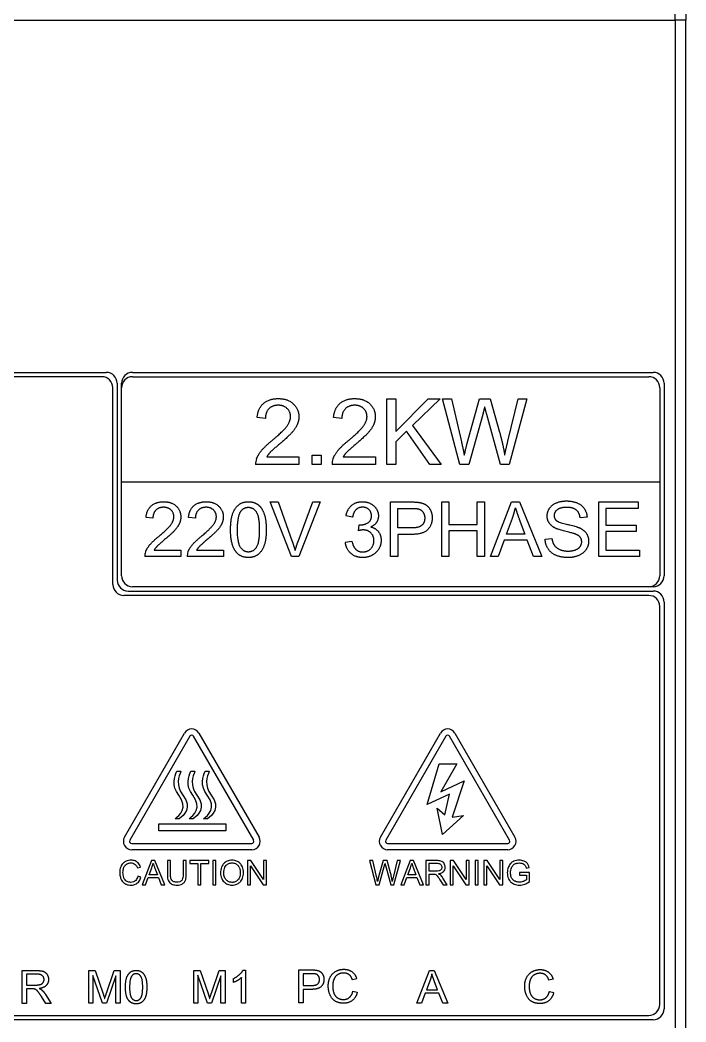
# Model space of a CAD drawing. Header units: millimetres. Extents: x -1721 to 4288, y -273 to 2028.
# Drawn here: x 144.04 to 168.39, y 1260.62 to 1297.26 of the extents above; entities that cross this region are included whole.
import ezdxf

# ---------------------------------------------------------------- set-up
doc = ezdxf.new("R2010")
doc.units = ezdxf.units.MM
doc.header["$LTSCALE"] = 5
doc.header["$MEASUREMENT"] = 0
doc.layers.add('圖框', color=7, linetype='CONTINUOUS')

msp = doc.modelspace()

# ---------------------------------------------------------------- linework, layer by layer
at = {"layer": '圖框'}
for p, q in [((167.993, 1297.263), (167.993, 1298.96)), ((168.393, 1298.678), (168.393, 1297.263)), ((114.393, 1297.263), (167.993, 1297.263)), ((167.993, 1297.263), (167.993, 1256.937)), ((168.393, 1297.263), (167.993, 1297.263)), ((168.393, 1256.937), (168.393, 1297.263)), ((115.193, 1284.377), (147.193, 1284.377)), ((147.033, 1284.217), (143.753, 1284.217)), ((148.153, 1284.377), (167.193, 1284.377)), ((148.153, 1284.217), (167.033, 1284.217)), ((147.433, 1276.617), (147.433, 1283.817)), ((147.593, 1283.977), (147.593, 1276.777)), ((147.753, 1276.937), (147.753, 1283.977)), ((167.433, 1283.817), (167.433, 1280.377)), ((167.593, 1283.977), (167.593, 1276.937)), ((157.458, 1283.408), (157.777, 1283.408)), ((157.458, 1281.008), (157.458, 1283.408)), ((157.777, 1283.408), (157.777, 1282.219)), ((157.777, 1282.219), (158.969, 1283.408)), ((159.399, 1283.408), (158.393, 1282.435)), ((158.969, 1283.408), (159.399, 1283.408)), ((159.491, 1283.408), (159.816, 1283.408)), ((160.127, 1281.008), (159.491, 1283.408)), ((159.816, 1283.408), (160.182, 1281.835)), ((160.393, 1281.788), (160.848, 1283.408)), ((160.848, 1283.408), (161.232, 1283.408)), ((161.232, 1283.408), (161.576, 1282.194)), ((161.882, 1281.866), (162.257, 1283.408)), ((162.577, 1283.408), (161.922, 1281.008)), ((162.257, 1283.408), (162.577, 1283.408)), ((153.013, 1282.693), (152.71, 1282.724)), ((155.808, 1282.693), (155.505, 1282.724)), ((160.961, 1282.838), (160.455, 1281.008)), ((161.611, 1281.008), (161.11, 1282.838)), ((158.393, 1282.435), (159.443, 1281.008)), ((158.17, 1282.221), (157.777, 1281.841)), ((159.024, 1281.008), (158.17, 1282.221)), ((157.777, 1281.841), (157.777, 1281.008)), ((153.065, 1281.292), (154.241, 1281.292)), ((154.241, 1281.292), (154.241, 1281.008)), ((154.722, 1281.343), (155.057, 1281.343)), ((154.722, 1281.008), (154.722, 1281.343)), ((155.057, 1281.343), (155.057, 1281.008)), ((155.86, 1281.292), (157.036, 1281.292)), ((157.036, 1281.292), (157.036, 1281.008)), ((154.241, 1281.008), (152.655, 1281.008)), ((155.057, 1281.008), (154.722, 1281.008)), ((157.036, 1281.008), (155.45, 1281.008)), ((157.777, 1281.008), (157.458, 1281.008)), ((159.443, 1281.008), (159.024, 1281.008)), ((160.455, 1281.008), (160.127, 1281.008)), ((161.922, 1281.008), (161.611, 1281.008)), ((147.753, 1280.377), (167.433, 1280.377)), ((167.433, 1280.377), (167.433, 1276.937)), ((153.189, 1279.637), (153.476, 1279.637)), ((153.962, 1277.637), (153.189, 1279.637)), ((153.476, 1279.637), (153.996, 1278.185)), ((154.207, 1278.185), (154.749, 1279.637)), ((155.018, 1279.637), (154.235, 1277.637)), ((154.749, 1279.637), (155.018, 1279.637)), ((157.585, 1279.637), (158.34, 1279.637)), ((157.585, 1277.637), (157.585, 1279.637)), ((157.851, 1278.686), (157.851, 1279.401)), ((157.851, 1279.401), (158.363, 1279.401)), ((159.46, 1279.637), (159.726, 1279.637)), ((159.46, 1277.637), (159.46, 1279.637)), ((159.726, 1279.637), (159.726, 1278.816)), ((160.762, 1279.637), (161.028, 1279.637)), ((160.762, 1278.816), (160.762, 1279.637)), ((161.028, 1279.637), (161.028, 1277.637)), ((161.25, 1277.637), (162.018, 1279.637)), ((162.018, 1279.637), (162.305, 1279.637)), ((162.305, 1279.637), (163.122, 1277.637)), ((165.203, 1279.637), (166.651, 1279.637)), ((165.203, 1277.637), (165.203, 1279.637)), ((165.468, 1279.401), (165.468, 1278.79)), ((166.651, 1279.401), (165.468, 1279.401)), ((166.651, 1279.637), (166.651, 1279.401)), ((148.899, 1279.041), (148.646, 1279.067)), ((150.453, 1279.041), (150.2, 1279.067)), ((156.204, 1279.083), (155.959, 1279.127)), ((161.826, 1278.458), (162.047, 1279.044)), ((162.296, 1279.012), (162.506, 1278.458)), ((164.776, 1279.075), (164.523, 1279.055)), ((156.419, 1278.586), (156.445, 1278.801)), ((158.367, 1278.686), (157.851, 1278.686)), ((159.726, 1278.816), (160.762, 1278.816)), ((160.762, 1278.58), (159.726, 1278.58)), ((159.726, 1278.58), (159.726, 1277.637)), ((160.762, 1277.637), (160.762, 1278.58)), ((165.468, 1278.79), (166.576, 1278.79)), ((166.576, 1278.79), (166.576, 1278.554)), ((158.364, 1278.45), (157.851, 1278.45)), ((157.851, 1278.45), (157.851, 1277.637)), ((161.75, 1278.243), (161.531, 1277.637)), ((162.589, 1278.243), (161.75, 1278.243)), ((162.506, 1278.458), (161.826, 1278.458)), ((162.82, 1277.637), (162.589, 1278.243)), ((163.242, 1278.281), (163.492, 1278.302)), ((166.576, 1278.554), (165.468, 1278.554)), ((165.468, 1278.554), (165.468, 1277.874)), ((148.942, 1277.874), (149.922, 1277.874)), ((149.922, 1277.874), (149.922, 1277.637)), ((150.496, 1277.874), (151.476, 1277.874)), ((151.476, 1277.874), (151.476, 1277.637)), ((155.935, 1278.168), (156.18, 1278.2)), ((165.468, 1277.874), (166.697, 1277.874)), ((166.697, 1277.874), (166.697, 1277.637)), ((149.922, 1277.637), (148.601, 1277.637)), ((151.476, 1277.637), (150.154, 1277.637)), ((154.235, 1277.637), (153.962, 1277.637)), ((157.851, 1277.637), (157.585, 1277.637)), ((159.726, 1277.637), (159.46, 1277.637)), ((161.028, 1277.637), (160.762, 1277.637)), ((161.531, 1277.637), (161.25, 1277.637)), ((163.122, 1277.637), (162.82, 1277.637)), ((166.697, 1277.637), (165.203, 1277.637)), ((147.993, 1276.377), (167.193, 1276.377)), ((167.193, 1276.537), (148.153, 1276.537)), ((167.033, 1276.217), (147.833, 1276.217)), ((167.433, 1261.257), (167.433, 1275.817)), ((167.593, 1275.977), (167.593, 1261.097)), ((147.86, 1267.375), (150.057, 1271.181)), ((150.255, 1271.067), (148.057, 1267.261)), ((152.584, 1267.261), (150.386, 1271.067)), ((150.584, 1271.181), (152.781, 1267.375)), ((157.219, 1267.375), (159.416, 1271.181)), ((159.614, 1271.067), (157.417, 1267.261)), ((161.943, 1267.261), (159.746, 1271.067)), ((159.943, 1271.181), (162.141, 1267.375)), ((149.769, 1269.787), (149.918, 1269.787)), ((150.281, 1269.787), (150.43, 1269.787)), ((150.807, 1269.787), (150.956, 1269.787)), ((158.925, 1268.571), (159.369, 1270.061)), ((159.369, 1270.061), (160.017, 1270.061)), ((160.017, 1270.061), (159.428, 1269.034)), ((159.428, 1269.034), (160.288, 1269.442)), ((160.288, 1269.442), (159.844, 1268.102)), ((159.75, 1268.948), (158.925, 1268.571)), ((159.569, 1268.193), (159.75, 1268.948)), ((159.291, 1268.434), (159.569, 1268.193)), ((159.495, 1267.475), (159.291, 1268.434)), ((149.862, 1268.047), (149.713, 1268.047)), ((150.374, 1268.047), (150.225, 1268.047)), ((150.9, 1268.047), (150.751, 1268.047)), ((160.255, 1268.171), (159.495, 1267.475)), ((159.844, 1268.102), (160.255, 1268.171)), ((149.116, 1267.606), (149.116, 1267.863)), ((149.116, 1267.863), (151.57, 1267.863)), ((151.57, 1267.606), (149.116, 1267.606)), ((151.57, 1267.863), (151.57, 1267.606)), ((148.123, 1267.147), (152.518, 1267.147)), ((152.518, 1266.919), (148.123, 1266.919)), ((157.482, 1267.147), (161.877, 1267.147)), ((161.877, 1266.919), (157.482, 1266.919)), ((148.848, 1266.518), (148.51, 1265.638)), ((148.974, 1266.518), (148.848, 1266.518)), ((149.334, 1265.638), (148.974, 1266.518)), ((149.545, 1266.518), (149.428, 1266.518)), ((149.428, 1266.518), (149.428, 1266.01)), ((149.545, 1266.01), (149.545, 1266.518)), ((150.12, 1266.518), (150.004, 1266.518)), ((150.004, 1266.518), (150.004, 1266.01)), ((150.12, 1266.01), (150.12, 1266.518)), ((150.946, 1266.518), (150.249, 1266.518)), ((150.249, 1266.518), (150.249, 1266.414)), ((150.946, 1266.414), (150.946, 1266.518)), ((151.202, 1266.518), (151.086, 1266.518)), ((151.086, 1266.518), (151.086, 1265.638)), ((151.202, 1265.638), (151.202, 1266.518)), ((152.482, 1266.518), (152.363, 1266.518)), ((152.363, 1266.518), (152.363, 1265.638)), ((152.945, 1265.827), (152.482, 1266.518)), ((153.056, 1266.518), (152.945, 1266.518)), ((152.945, 1266.518), (152.945, 1265.827)), ((153.056, 1265.638), (153.056, 1266.518)), ((156.942, 1266.518), (156.822, 1266.518)), ((156.822, 1266.518), (157.056, 1265.638)), ((157.076, 1265.941), (156.942, 1266.518)), ((157.32, 1266.518), (157.153, 1265.924)), ((157.461, 1266.518), (157.32, 1266.518)), ((157.587, 1266.073), (157.461, 1266.518)), ((157.837, 1266.518), (157.699, 1265.953)), ((157.714, 1265.638), (157.954, 1266.518)), ((157.954, 1266.518), (157.837, 1266.518)), ((158.305, 1266.518), (157.967, 1265.638)), ((158.431, 1266.518), (158.305, 1266.518)), ((158.79, 1265.638), (158.431, 1266.518)), ((159.275, 1266.518), (158.885, 1266.518)), ((158.885, 1266.518), (158.885, 1265.638)), ((159.89, 1266.518), (159.77, 1266.518)), ((159.77, 1266.518), (159.77, 1265.638)), ((160.352, 1265.827), (159.89, 1266.518)), ((160.464, 1266.518), (160.352, 1266.518)), ((160.352, 1266.518), (160.352, 1265.827)), ((160.464, 1265.638), (160.464, 1266.518)), ((160.796, 1266.518), (160.679, 1266.518)), ((160.679, 1266.518), (160.679, 1265.638)), ((160.796, 1265.638), (160.796, 1266.518)), ((161.119, 1266.518), (161, 1266.518)), ((161, 1266.518), (161, 1265.638)), ((161.582, 1265.827), (161.119, 1266.518)), ((161.693, 1266.518), (161.582, 1266.518)), ((161.582, 1266.518), (161.582, 1265.827)), ((161.693, 1265.638), (161.693, 1266.518)), ((148.333, 1266.25), (148.448, 1266.277)), ((148.764, 1265.999), (148.861, 1266.257)), ((148.97, 1266.243), (149.063, 1265.999)), ((150.249, 1266.414), (150.538, 1266.414)), ((150.538, 1266.414), (150.538, 1265.638)), ((150.655, 1266.414), (150.946, 1266.414)), ((150.655, 1265.638), (150.655, 1266.414)), ((152.474, 1265.638), (152.474, 1266.329)), ((152.474, 1266.329), (152.937, 1265.638)), ((157.176, 1265.638), (157.362, 1266.309)), ((157.416, 1266.309), (157.6, 1265.638)), ((158.22, 1265.999), (158.317, 1266.257)), ((158.427, 1266.243), (158.519, 1265.999)), ((159.002, 1266.13), (159.002, 1266.421)), ((159.002, 1266.421), (159.28, 1266.421)), ((159.252, 1266.13), (159.002, 1266.13)), ((159.882, 1265.638), (159.882, 1266.329)), ((159.882, 1266.329), (160.344, 1265.638)), ((161.111, 1265.638), (161.111, 1266.329)), ((161.111, 1266.329), (161.574, 1265.638)), ((162.555, 1266.243), (162.66, 1266.272)), ((148.462, 1265.918), (148.346, 1265.947)), ((148.633, 1265.638), (148.73, 1265.904)), ((148.73, 1265.904), (149.099, 1265.904)), ((149.063, 1265.999), (148.764, 1265.999)), ((149.099, 1265.904), (149.201, 1265.638)), ((158.09, 1265.638), (158.187, 1265.904)), ((158.187, 1265.904), (158.556, 1265.904)), ((158.519, 1265.999), (158.22, 1265.999)), ((158.556, 1265.904), (158.658, 1265.638)), ((159.002, 1265.638), (159.002, 1266.029)), ((159.002, 1266.029), (159.136, 1266.029)), ((159.397, 1265.821), (159.514, 1265.638)), ((159.66, 1265.638), (159.507, 1265.878)), ((162.673, 1266.087), (162.301, 1266.087)), ((162.301, 1266.087), (162.301, 1265.983)), ((162.301, 1265.983), (162.559, 1265.983)), ((162.559, 1265.983), (162.559, 1265.82)), ((162.673, 1265.761), (162.673, 1266.087)), ((148.51, 1265.638), (148.633, 1265.638)), ((149.201, 1265.638), (149.334, 1265.638)), ((150.538, 1265.638), (150.655, 1265.638)), ((151.086, 1265.638), (151.202, 1265.638)), ((152.363, 1265.638), (152.474, 1265.638)), ((152.937, 1265.638), (153.056, 1265.638)), ((157.056, 1265.638), (157.176, 1265.638)), ((157.6, 1265.638), (157.714, 1265.638)), ((157.967, 1265.638), (158.09, 1265.638)), ((158.658, 1265.638), (158.79, 1265.638)), ((158.885, 1265.638), (159.002, 1265.638)), ((159.514, 1265.638), (159.66, 1265.638)), ((159.77, 1265.638), (159.882, 1265.638)), ((160.344, 1265.638), (160.464, 1265.638)), ((160.679, 1265.638), (160.796, 1265.638)), ((161, 1265.638), (161.111, 1265.638)), ((161.574, 1265.638), (161.693, 1265.638)), ((144.123, 1261.297), (144.123, 1262.497)), ((144.123, 1262.497), (144.655, 1262.497)), ((146.554, 1261.3), (146.554, 1262.5)), ((146.554, 1262.5), (146.792, 1262.5)), ((146.792, 1262.5), (147.077, 1261.65)), ((147.198, 1261.665), (147.487, 1262.5)), ((147.487, 1262.5), (147.7, 1262.5)), ((147.7, 1262.5), (147.7, 1261.3)), ((150.394, 1261.304), (150.394, 1262.504)), ((150.394, 1262.504), (150.632, 1262.504)), ((150.632, 1262.504), (150.917, 1261.655)), ((151.038, 1261.669), (151.326, 1262.504)), ((151.326, 1262.504), (151.54, 1262.504)), ((151.54, 1262.504), (151.54, 1261.304)), ((152.194, 1262.509), (152.29, 1262.509)), ((152.29, 1262.509), (152.29, 1261.304)), ((154.239, 1261.323), (154.239, 1262.523)), ((154.239, 1262.523), (154.692, 1262.523)), ((158.557, 1261.302), (159.017, 1262.502)), ((159.017, 1262.502), (159.189, 1262.502)), ((159.189, 1262.502), (159.68, 1261.302)), ((144.662, 1262.365), (144.282, 1262.365)), ((144.282, 1262.365), (144.282, 1261.968)), ((147.054, 1261.3), (146.706, 1262.321)), ((146.706, 1262.321), (146.706, 1261.3)), ((147.547, 1262.304), (147.197, 1261.3)), ((147.547, 1261.3), (147.547, 1262.304)), ((150.894, 1261.304), (150.546, 1262.326)), ((150.546, 1262.326), (150.546, 1261.304)), ((151.387, 1262.309), (151.037, 1261.304)), ((151.387, 1261.304), (151.387, 1262.309)), ((151.848, 1262.065), (151.848, 1262.208)), ((152.142, 1261.304), (152.142, 1262.243)), ((154.706, 1262.381), (154.398, 1262.381)), ((154.398, 1262.381), (154.398, 1261.952)), ((156.353, 1262.194), (156.196, 1262.157)), ((159.035, 1262.146), (158.902, 1261.794)), ((159.31, 1261.794), (159.184, 1262.127)), ((163.536, 1262.183), (163.38, 1262.146)), ((144.282, 1261.968), (144.623, 1261.968)), ((144.466, 1261.831), (144.282, 1261.831)), ((144.282, 1261.831), (144.282, 1261.297)), ((154.398, 1261.952), (154.708, 1261.952)), ((154.707, 1261.81), (154.398, 1261.81)), ((154.398, 1261.81), (154.398, 1261.323)), ((156.214, 1261.744), (156.373, 1261.704)), ((158.902, 1261.794), (159.31, 1261.794)), ((163.397, 1261.733), (163.556, 1261.693)), ((144.981, 1261.297), (144.822, 1261.547)), ((144.972, 1261.624), (145.179, 1261.297)), ((158.857, 1261.665), (158.725, 1261.302)), ((159.36, 1261.665), (158.857, 1261.665)), ((159.499, 1261.302), (159.36, 1261.665)), ((144.282, 1261.297), (144.123, 1261.297)), ((145.179, 1261.297), (144.981, 1261.297)), ((146.706, 1261.3), (146.554, 1261.3)), ((147.197, 1261.3), (147.054, 1261.3)), ((147.7, 1261.3), (147.547, 1261.3)), ((150.546, 1261.304), (150.394, 1261.304)), ((151.037, 1261.304), (150.894, 1261.304)), ((151.54, 1261.304), (151.387, 1261.304)), ((152.29, 1261.304), (152.142, 1261.304)), ((154.398, 1261.323), (154.239, 1261.323)), ((158.725, 1261.302), (158.557, 1261.302)), ((159.68, 1261.302), (159.499, 1261.302)), ((167.193, 1260.697), (115.193, 1260.697)), ((115.353, 1260.857), (167.033, 1260.857))]:
    msp.add_line(p, q, dxfattribs=at)
for centre, radius, start, end in [((147.033, 1283.817), 0.4, 0, 90), ((147.193, 1283.977), 0.4, 0, 90), ((148.153, 1283.977), 0.4, 90, 180), ((148.153, 1283.817), 0.4, 90, 180), ((167.033, 1283.817), 0.4, 0, 90), ((167.193, 1283.977), 0.4, 0, 90), ((153.164, 1281.027), 0.509, 158.6045, 182.1373), ((155.959, 1281.027), 0.509, 158.6045, 182.1373), ((149.025, 1277.653), 0.425, 158.6045, 182.1373), ((150.578, 1277.653), 0.425, 158.6045, 182.1373), ((147.993, 1276.777), 0.4, 180, 270), ((148.153, 1276.937), 0.4, 180, 270), ((167.033, 1276.937), 0.4, 270, 0), ((167.193, 1276.937), 0.4, 270, 0), ((147.833, 1276.617), 0.4, 180, 270), ((167.193, 1275.977), 0.4, 0, 90), ((167.033, 1275.817), 0.4, 0, 90), ((150.321, 1271.029), 0.304, 30, 150), ((159.68, 1271.029), 0.304, 30, 150), ((150.321, 1271.029), 0.0761, 30, 150), ((159.68, 1271.029), 0.0761, 30, 150), ((148.123, 1267.223), 0.304, 150, 270), ((148.123, 1267.223), 0.0761, 150, 270), ((152.518, 1267.223), 0.304, 270, 30), ((152.518, 1267.223), 0.0761, 270, 30), ((157.482, 1267.223), 0.304, 150, 270), ((157.482, 1267.223), 0.0761, 150, 270), ((161.877, 1267.223), 0.304, 270, 30), ((161.877, 1267.223), 0.0761, 270, 30), ((167.033, 1261.257), 0.4, 270, 0), ((167.193, 1261.097), 0.4, 270, 0)]:
    msp.add_arc(centre, radius, start, end, dxfattribs=at)
for points in [[(152.71, 1282.724), (152.741, 1283.063), (153.147, 1283.417), (153.489, 1283.417)], [(153.489, 1283.417), (153.835, 1283.417), (154.237, 1283.035), (154.237, 1282.752)], [(155.505, 1282.724), (155.536, 1283.063), (155.942, 1283.417), (156.284, 1283.417)], [(156.284, 1283.417), (156.63, 1283.417), (157.032, 1283.035), (157.032, 1282.752)], [(153.482, 1283.174), (153.269, 1283.174), (153.015, 1282.918), (153.013, 1282.693)], [(153.933, 1282.759), (153.933, 1282.935), (153.683, 1283.174), (153.482, 1283.174)], [(156.277, 1283.174), (156.065, 1283.174), (155.81, 1282.918), (155.808, 1282.693)], [(156.729, 1282.759), (156.729, 1282.935), (156.478, 1283.174), (156.277, 1283.174)], [(161.033, 1283.119), (160.993, 1282.955), (160.961, 1282.838)], [(161.11, 1282.838), (161.044, 1283.066), (161.033, 1283.119)], [(153.269, 1281.896), (153.659, 1282.217), (153.933, 1282.591), (153.933, 1282.759)], [(154.237, 1282.752), (154.237, 1282.607), (154.12, 1282.329), (153.846, 1282.022), (153.529, 1281.753)], [(156.065, 1281.896), (156.454, 1282.217), (156.729, 1282.591), (156.729, 1282.759)], [(157.032, 1282.752), (157.032, 1282.607), (156.915, 1282.329), (156.641, 1282.022), (156.324, 1281.753)], [(152.69, 1281.213), (152.75, 1281.376), (153.017, 1281.689), (153.269, 1281.896)], [(155.485, 1281.213), (155.545, 1281.376), (155.812, 1281.689), (156.065, 1281.896)], [(161.576, 1282.194), (161.702, 1281.742), (161.763, 1281.343)], [(153.529, 1281.753), (153.264, 1281.531), (153.114, 1281.372), (153.065, 1281.292)], [(156.324, 1281.753), (156.059, 1281.531), (155.909, 1281.372), (155.86, 1281.292)], [(160.182, 1281.835), (160.241, 1281.588), (160.285, 1281.343)], [(160.285, 1281.343), (160.376, 1281.729), (160.393, 1281.788)], [(161.763, 1281.343), (161.808, 1281.572), (161.882, 1281.866)], [(148.646, 1279.067), (148.672, 1279.349), (149.011, 1279.645), (149.296, 1279.645)], [(149.29, 1279.442), (149.113, 1279.442), (148.901, 1279.229), (148.899, 1279.041)], [(149.666, 1279.096), (149.666, 1279.243), (149.457, 1279.442), (149.29, 1279.442)], [(149.296, 1279.645), (149.584, 1279.645), (149.919, 1279.326), (149.919, 1279.09)], [(150.2, 1279.067), (150.226, 1279.349), (150.564, 1279.645), (150.849, 1279.645)], [(150.843, 1279.442), (150.666, 1279.442), (150.454, 1279.229), (150.453, 1279.041)], [(151.22, 1279.096), (151.22, 1279.243), (151.011, 1279.442), (150.843, 1279.442)], [(150.849, 1279.645), (151.137, 1279.645), (151.473, 1279.326), (151.473, 1279.09)], [(151.739, 1278.624), (151.739, 1278.979), (151.886, 1279.412), (152.172, 1279.645), (152.392, 1279.645)], [(152.119, 1279.299), (152.22, 1279.442), (152.389, 1279.442)], [(152.389, 1279.442), (152.56, 1279.442), (152.79, 1279.118), (152.79, 1278.624)], [(152.392, 1279.645), (152.552, 1279.645), (152.796, 1279.516), (152.953, 1279.272), (153.043, 1278.921), (153.043, 1278.624)], [(155.959, 1279.127), (156.005, 1279.374), (156.323, 1279.645), (156.561, 1279.645)], [(156.566, 1279.444), (156.422, 1279.444), (156.232, 1279.264), (156.204, 1279.083)], [(156.561, 1279.645), (156.724, 1279.645), (157, 1279.505), (157.146, 1279.262), (157.146, 1279.127)], [(156.893, 1279.131), (156.893, 1279.267), (156.71, 1279.444), (156.566, 1279.444)], [(158.34, 1279.637), (158.54, 1279.637), (158.645, 1279.618)], [(158.363, 1279.401), (158.543, 1279.401), (158.61, 1279.383)], [(158.61, 1279.383), (158.714, 1279.355), (158.84, 1279.176), (158.84, 1279.051)], [(158.645, 1279.618), (158.793, 1279.593), (158.991, 1279.456), (159.113, 1279.208), (159.113, 1279.058)], [(162.047, 1279.044), (162.116, 1279.235), (162.156, 1279.427)], [(162.156, 1279.427), (162.201, 1279.266), (162.296, 1279.012)], [(163.317, 1279.121), (163.317, 1279.273), (163.489, 1279.535), (163.82, 1279.673), (164.023, 1279.673)], [(164.034, 1279.439), (163.793, 1279.439), (163.572, 1279.262), (163.572, 1279.139)], [(164.023, 1279.673), (164.246, 1279.673), (164.585, 1279.529), (164.77, 1279.25), (164.776, 1279.075)], [(164.523, 1279.055), (164.503, 1279.246), (164.265, 1279.439), (164.034, 1279.439)], [(149.113, 1278.377), (149.438, 1278.645), (149.666, 1278.956), (149.666, 1279.096)], [(149.919, 1279.09), (149.919, 1278.97), (149.822, 1278.738), (149.593, 1278.482), (149.329, 1278.258)], [(150.666, 1278.377), (150.991, 1278.645), (151.22, 1278.956), (151.22, 1279.096)], [(151.473, 1279.09), (151.473, 1278.97), (151.375, 1278.738), (151.146, 1278.482), (150.883, 1278.258)], [(151.992, 1278.624), (151.992, 1279.116), (152.119, 1279.299)], [(156.485, 1278.798), (156.642, 1278.798), (156.893, 1278.962), (156.893, 1279.131)], [(157.146, 1279.127), (157.146, 1278.997), (157.008, 1278.784), (156.871, 1278.721)], [(159.113, 1279.058), (159.113, 1278.804), (158.788, 1278.45), (158.364, 1278.45)], [(158.84, 1279.051), (158.84, 1278.877), (158.625, 1278.686), (158.367, 1278.686)], [(163.601, 1278.686), (163.457, 1278.761), (163.317, 1278.984), (163.317, 1279.121)], [(163.572, 1279.139), (163.572, 1279.031), (163.649, 1278.961)], [(163.649, 1278.961), (163.727, 1278.892), (164.375, 1278.746), (164.496, 1278.691)], [(151.938, 1277.81), (151.739, 1278.061), (151.739, 1278.624)], [(152.392, 1277.805), (152.223, 1277.805), (151.992, 1278.13), (151.992, 1278.624)], [(153.043, 1278.624), (153.043, 1278.272), (152.898, 1277.839), (152.61, 1277.604), (152.392, 1277.604)], [(152.79, 1278.624), (152.79, 1278.131), (152.56, 1277.805), (152.392, 1277.805)], [(156.592, 1278.613), (156.523, 1278.613), (156.419, 1278.586)], [(156.445, 1278.801), (156.471, 1278.798), (156.485, 1278.798)], [(156.983, 1278.224), (156.983, 1278.394), (156.762, 1278.613), (156.592, 1278.613)], [(156.871, 1278.721), (157.049, 1278.68), (157.244, 1278.423), (157.244, 1278.229)], [(164.346, 1278.462), (164.265, 1278.494), (163.712, 1278.627), (163.601, 1278.686)], [(164.496, 1278.691), (164.669, 1278.61), (164.835, 1278.363), (164.835, 1278.203)], [(148.63, 1277.808), (148.68, 1277.944), (148.903, 1278.205), (149.113, 1278.377)], [(149.329, 1278.258), (149.108, 1278.073), (148.983, 1277.941), (148.942, 1277.874)], [(150.183, 1277.808), (150.233, 1277.944), (150.456, 1278.205), (150.666, 1278.377)], [(150.883, 1278.258), (150.662, 1278.073), (150.537, 1277.941), (150.496, 1277.874)], [(157.244, 1278.229), (157.244, 1277.968), (156.861, 1277.604), (156.57, 1277.604)], [(156.572, 1277.807), (156.746, 1277.807), (156.983, 1278.048), (156.983, 1278.224)], [(164.096, 1277.604), (163.823, 1277.604), (163.457, 1277.762), (163.249, 1278.08), (163.242, 1278.281)], [(163.492, 1278.302), (163.511, 1278.151), (163.64, 1277.959), (163.913, 1277.84), (164.084, 1277.84)], [(164.581, 1278.18), (164.581, 1278.275), (164.473, 1278.415), (164.346, 1278.462)], [(153.996, 1278.185), (154.058, 1278.011), (154.101, 1277.859)], [(154.101, 1277.859), (154.146, 1278.022), (154.207, 1278.185)], [(156.57, 1277.604), (156.306, 1277.604), (155.959, 1277.918), (155.935, 1278.168)], [(156.18, 1278.2), (156.223, 1277.991), (156.425, 1277.807), (156.572, 1277.807)], [(164.084, 1277.84), (164.235, 1277.84), (164.468, 1277.93), (164.581, 1278.087), (164.581, 1278.18)], [(164.835, 1278.203), (164.835, 1278.043), (164.653, 1277.761), (164.31, 1277.604), (164.096, 1277.604)], [(152.392, 1277.604), (152.102, 1277.604), (151.938, 1277.81)], [(144.655, 1262.497), (144.815, 1262.497), (144.983, 1262.432), (145.082, 1262.269), (145.082, 1262.17)], [(147.895, 1261.892), (147.895, 1262.105), (147.983, 1262.364), (148.155, 1262.504), (148.287, 1262.504)], [(148.287, 1262.504), (148.383, 1262.504), (148.529, 1262.427), (148.623, 1262.28), (148.677, 1262.07), (148.677, 1261.892)], [(151.848, 1262.208), (151.971, 1262.266), (152.156, 1262.431), (152.194, 1262.509)], [(154.692, 1262.523), (154.812, 1262.523), (154.875, 1262.511)], [(154.875, 1262.511), (154.964, 1262.496), (155.082, 1262.414), (155.156, 1262.265), (155.156, 1262.175)], [(155.312, 1261.932), (155.312, 1262.119), (155.456, 1262.399), (155.72, 1262.544), (155.879, 1262.544)], [(155.879, 1262.544), (156.059, 1262.544), (156.304, 1262.36), (156.353, 1262.194)], [(162.495, 1261.921), (162.495, 1262.108), (162.639, 1262.388), (162.903, 1262.533), (163.062, 1262.533)], [(163.062, 1262.533), (163.242, 1262.533), (163.488, 1262.349), (163.536, 1262.183)], [(144.623, 1261.968), (144.732, 1261.968), (144.855, 1262.013), (144.919, 1262.112), (144.919, 1262.17)], [(144.919, 1262.17), (144.919, 1262.255), (144.795, 1262.365), (144.662, 1262.365)], [(145.082, 1262.17), (145.082, 1262.042), (144.917, 1261.867), (144.745, 1261.843)], [(148.123, 1262.297), (148.047, 1262.187), (148.047, 1261.892)], [(148.285, 1262.383), (148.184, 1262.383), (148.123, 1262.297)], [(148.526, 1261.892), (148.526, 1262.188), (148.387, 1262.383), (148.285, 1262.383)], [(152.142, 1262.243), (152.089, 1262.192), (151.916, 1262.091), (151.848, 1262.065)], [(154.854, 1262.37), (154.814, 1262.381), (154.706, 1262.381)], [(155.156, 1262.175), (155.156, 1262.023), (154.961, 1261.81), (154.707, 1261.81)], [(154.708, 1261.952), (154.863, 1261.952), (154.992, 1262.066), (154.992, 1262.171)], [(154.992, 1262.171), (154.992, 1262.246), (154.916, 1262.354), (154.854, 1262.37)], [(155.875, 1262.408), (155.737, 1262.408), (155.551, 1262.275), (155.476, 1262.052), (155.476, 1261.933)], [(156.196, 1262.157), (156.154, 1262.288), (155.996, 1262.408), (155.875, 1262.408)], [(159.1, 1262.376), (159.076, 1262.261), (159.035, 1262.146)], [(159.184, 1262.127), (159.127, 1262.279), (159.1, 1262.376)], [(163.059, 1262.397), (162.92, 1262.397), (162.734, 1262.264), (162.659, 1262.041), (162.659, 1261.922)], [(163.38, 1262.146), (163.338, 1262.277), (163.179, 1262.397), (163.059, 1262.397)], [(144.555, 1261.825), (144.527, 1261.831), (144.466, 1261.831)], [(144.822, 1261.547), (144.752, 1261.655), (144.663, 1261.769), (144.591, 1261.816), (144.555, 1261.825)], [(144.745, 1261.843), (144.807, 1261.813), (144.84, 1261.784)], [(144.84, 1261.784), (144.909, 1261.72), (144.972, 1261.624)], [(148.014, 1261.403), (147.895, 1261.554), (147.895, 1261.892)], [(148.047, 1261.892), (148.047, 1261.595), (148.185, 1261.4), (148.287, 1261.4)], [(148.677, 1261.892), (148.677, 1261.68), (148.591, 1261.421), (148.418, 1261.28), (148.287, 1261.28)], [(148.287, 1261.4), (148.387, 1261.4), (148.526, 1261.596), (148.526, 1261.892)], [(155.876, 1261.303), (155.682, 1261.303), (155.439, 1261.461), (155.312, 1261.76), (155.312, 1261.932)], [(155.476, 1261.933), (155.476, 1261.78), (155.565, 1261.551), (155.753, 1261.439), (155.863, 1261.439)], [(155.863, 1261.439), (155.996, 1261.439), (156.181, 1261.593), (156.214, 1261.744)], [(163.06, 1261.292), (162.866, 1261.292), (162.622, 1261.45), (162.495, 1261.749), (162.495, 1261.921)], [(162.659, 1261.922), (162.659, 1261.769), (162.749, 1261.54), (162.936, 1261.428), (163.046, 1261.428)], [(163.046, 1261.428), (163.179, 1261.428), (163.364, 1261.582), (163.397, 1261.733)], [(147.077, 1261.65), (147.116, 1261.531), (147.134, 1261.473)], [(147.134, 1261.473), (147.155, 1261.538), (147.198, 1261.665)], [(148.287, 1261.28), (148.113, 1261.28), (148.014, 1261.403)], [(150.917, 1261.655), (150.956, 1261.536), (150.974, 1261.477)], [(150.974, 1261.477), (150.994, 1261.542), (151.038, 1261.669)], [(156.373, 1261.704), (156.323, 1261.508), (156.064, 1261.303), (155.876, 1261.303)], [(163.556, 1261.693), (163.506, 1261.497), (163.247, 1261.292), (163.06, 1261.292)]]:
    msp.add_open_spline(points, degree=2, dxfattribs=at)
for points, knots in [([(149.713, 1268.047), (149.875, 1268.174), (150.203, 1268.454), (149.848, 1268.911), (149.564, 1269.267), (149.702, 1269.599), (149.769, 1269.787)], [0, 0, 0, 0, 1, 1, 1, 2, 2, 2, 2]), ([(149.918, 1269.787), (149.851, 1269.599), (149.712, 1269.267), (149.997, 1268.911), (150.352, 1268.454), (150.024, 1268.174), (149.862, 1268.047)], [0, 0, 0, 0, 1, 1, 1, 2, 2, 2, 2]), ([(150.225, 1268.047), (150.387, 1268.174), (150.715, 1268.454), (150.36, 1268.911), (150.076, 1269.267), (150.214, 1269.599), (150.281, 1269.787)], [0, 0, 0, 0, 1, 1, 1, 2, 2, 2, 2]), ([(150.43, 1269.787), (150.363, 1269.599), (150.224, 1269.267), (150.509, 1268.911), (150.864, 1268.454), (150.536, 1268.174), (150.374, 1268.047)], [0, 0, 0, 0, 1, 1, 1, 2, 2, 2, 2]), ([(150.751, 1268.047), (150.913, 1268.174), (151.241, 1268.454), (150.886, 1268.911), (150.602, 1269.267), (150.74, 1269.599), (150.807, 1269.787)], [0, 0, 0, 0, 1, 1, 1, 2, 2, 2, 2]), ([(150.956, 1269.787), (150.889, 1269.599), (150.75, 1269.267), (151.035, 1268.911), (151.39, 1268.454), (151.062, 1268.174), (150.9, 1268.047)], [0, 0, 0, 0, 1, 1, 1, 2, 2, 2, 2]), ([(148.1, 1266.534), (148.068, 1266.534), (148.036, 1266.531), (147.975, 1266.518), (147.945, 1266.508), (147.859, 1266.47), (147.824, 1266.438), (147.763, 1266.377), (147.737, 1266.33), (147.695, 1266.225), (147.684, 1266.155), (147.684, 1266.085)], [-0.05804406, -0.05804406, -0.05804406, -0.05804406, -0.05410145, -0.05410145, -0.05027953, -0.05027953, -0.04251602, -0.04251602, -0.02628825, -0.02628825, 0, 0, 0, 0]), ([(148.448, 1266.277), (148.439, 1266.308), (148.427, 1266.338), (148.396, 1266.392), (148.377, 1266.416), (148.331, 1266.462), (148.297, 1266.488), (148.203, 1266.526), (148.152, 1266.534), (148.1, 1266.534)], [-0.07133811, -0.07133811, -0.07133811, -0.07133811, -0.05417809, -0.05417809, -0.03806823, -0.03806823, -0.01938118, -0.01938118, 0, 0, 0, 0]), ([(151.793, 1266.534), (151.762, 1266.534), (151.732, 1266.531), (151.673, 1266.52), (151.645, 1266.512), (151.571, 1266.48), (151.529, 1266.451), (151.469, 1266.389), (151.434, 1266.347), (151.382, 1266.213), (151.372, 1266.139), (151.372, 1266.067)], [-0.1403854, -0.1403854, -0.1403854, -0.1403854, -0.1165253, -0.1165253, -0.0941164, -0.0941164, -0.0538903, -0.0538903, -0.0272366, -0.0272366, 0, 0, 0, 0]), ([(152.214, 1266.077), (152.214, 1266.115), (152.211, 1266.153), (152.196, 1266.226), (152.186, 1266.26), (152.146, 1266.353), (152.114, 1266.391), (152.042, 1266.464), (151.992, 1266.489), (151.908, 1266.524), (151.851, 1266.534), (151.793, 1266.534)], [-0.04752376, -0.04752376, -0.04752376, -0.04752376, -0.04386302, -0.04386302, -0.04042533, -0.04042533, -0.03413926, -0.03413926, -0.02174876, -0.02174876, 0, 0, 0, 0]), ([(159.588, 1266.278), (159.588, 1266.301), (159.586, 1266.324), (159.574, 1266.368), (159.565, 1266.389), (159.543, 1266.425), (159.528, 1266.447), (159.479, 1266.486), (159.453, 1266.496), (159.387, 1266.514), (159.33, 1266.518), (159.275, 1266.518)], [-0.06054017, -0.06054017, -0.06054017, -0.06054017, -0.04968842, -0.04968842, -0.03900379, -0.03900379, -0.02996341, -0.02996341, -0.02058509, -0.02058509, 0, 0, 0, 0]), ([(162.3, 1266.534), (162.264, 1266.534), (162.228, 1266.531), (162.159, 1266.517), (162.127, 1266.507), (162.045, 1266.471), (162.011, 1266.444), (161.959, 1266.391), (161.928, 1266.351), (161.873, 1266.22), (161.86, 1266.148), (161.86, 1266.074)], [-0.1079557, -0.1079557, -0.1079557, -0.1079557, -0.0922355, -0.0922355, -0.077519, -0.077519, -0.0533987, -0.0533987, -0.0277413, -0.0277413, 0, 0, 0, 0]), ([(162.66, 1266.272), (162.651, 1266.305), (162.64, 1266.338), (162.605, 1266.405), (162.585, 1266.427), (162.544, 1266.467), (162.51, 1266.487), (162.419, 1266.524), (162.36, 1266.534), (162.3, 1266.534)], [-0.04975121, -0.04975121, -0.04975121, -0.04975121, -0.04399009, -0.04399009, -0.0370392, -0.0370392, -0.02241446, -0.02241446, 0, 0, 0, 0]), ([(147.804, 1266.086), (147.804, 1266.119), (147.807, 1266.152), (147.816, 1266.2), (147.825, 1266.241), (147.855, 1266.309), (147.873, 1266.336), (147.916, 1266.378), (147.942, 1266.398), (148.016, 1266.428), (148.057, 1266.434), (148.098, 1266.434)], [-0.119472, -0.119472, -0.119472, -0.119472, -0.0717039, -0.0717039, -0.048761, -0.048761, -0.0300047, -0.0300047, -0.0153123, -0.0153123, 0, 0, 0, 0]), ([(148.098, 1266.434), (148.12, 1266.434), (148.142, 1266.432), (148.184, 1266.422), (148.202, 1266.415), (148.247, 1266.39), (148.266, 1266.372), (148.304, 1266.323), (148.321, 1266.287), (148.333, 1266.25)], [-0.03467878, -0.03467878, -0.03467878, -0.03467878, -0.028562, -0.028562, -0.02299355, -0.02299355, -0.01449762, -0.01449762, 0, 0, 0, 0]), ([(148.861, 1266.257), (148.871, 1266.285), (148.88, 1266.313), (148.896, 1266.369), (148.903, 1266.397), (148.908, 1266.426)], [-0.02189576, -0.02189576, -0.02189576, -0.02189576, -0.01086014, -0.01086014, 0, 0, 0, 0]), ([(148.908, 1266.426), (148.916, 1266.399), (148.925, 1266.371), (148.945, 1266.311), (148.958, 1266.276), (148.97, 1266.243)], [-0.02363972, -0.02363972, -0.02363972, -0.02363972, -0.01325436, -0.01325436, 0, 0, 0, 0]), ([(151.492, 1266.065), (151.492, 1266.105), (151.495, 1266.145), (151.508, 1266.216), (151.517, 1266.249), (151.543, 1266.304), (151.56, 1266.328), (151.608, 1266.374), (151.64, 1266.396), (151.713, 1266.427), (151.753, 1266.434), (151.794, 1266.434)], [-0.06750548, -0.06750548, -0.06750548, -0.06750548, -0.0527119, -0.0527119, -0.04042797, -0.04042797, -0.02962118, -0.02962118, -0.01538532, -0.01538532, 0, 0, 0, 0]), ([(151.794, 1266.434), (151.815, 1266.434), (151.837, 1266.432), (151.878, 1266.423), (151.898, 1266.417), (151.942, 1266.397), (151.973, 1266.378), (152.022, 1266.328), (152.046, 1266.297), (152.086, 1266.195), (152.094, 1266.136), (152.094, 1266.078)], [-0.1111833, -0.1111833, -0.1111833, -0.1111833, -0.0895246, -0.0895246, -0.0685898, -0.0685898, -0.0409704, -0.0409704, -0.0218685, -0.0218685, 0, 0, 0, 0]), ([(157.362, 1266.309), (157.366, 1266.324), (157.37, 1266.341), (157.379, 1266.375), (157.383, 1266.394), (157.388, 1266.412)], [-0.01319765, -0.01319765, -0.01319765, -0.01319765, -0.00715891, -0.00715891, 0, 0, 0, 0]), ([(157.388, 1266.412), (157.389, 1266.404), (157.394, 1266.389), (157.403, 1266.356), (157.41, 1266.33), (157.416, 1266.309)], [-0.01283085, -0.01283085, -0.01283085, -0.01283085, -0.00810057, -0.00810057, 0, 0, 0, 0]), ([(158.317, 1266.257), (158.327, 1266.285), (158.336, 1266.313), (158.352, 1266.369), (158.359, 1266.397), (158.365, 1266.426)], [-0.02189576, -0.02189576, -0.02189576, -0.02189576, -0.01086014, -0.01086014, 0, 0, 0, 0]), ([(158.365, 1266.426), (158.373, 1266.399), (158.382, 1266.371), (158.402, 1266.311), (158.414, 1266.276), (158.427, 1266.243)], [-0.02363972, -0.02363972, -0.02363972, -0.02363972, -0.01325436, -0.01325436, 0, 0, 0, 0]), ([(159.468, 1266.278), (159.468, 1266.266), (159.467, 1266.254), (159.461, 1266.23), (159.456, 1266.218), (159.44, 1266.19), (159.429, 1266.178), (159.401, 1266.155), (159.382, 1266.148), (159.334, 1266.133), (159.292, 1266.13), (159.252, 1266.13)], [-0.02951128, -0.02951128, -0.02951128, -0.02951128, -0.02736372, -0.02736372, -0.0252072, -0.0252072, -0.02160096, -0.02160096, -0.01514716, -0.01514716, 0, 0, 0, 0]), ([(159.28, 1266.421), (159.3, 1266.421), (159.32, 1266.42), (159.356, 1266.414), (159.372, 1266.41), (159.405, 1266.396), (159.419, 1266.386), (159.443, 1266.361), (159.452, 1266.348), (159.465, 1266.315), (159.468, 1266.297), (159.468, 1266.278)], [-0.03265463, -0.03265463, -0.03265463, -0.03265463, -0.02574058, -0.02574058, -0.01996395, -0.01996395, -0.01324777, -0.01324777, -0.00699672, -0.00699672, 0, 0, 0, 0]), ([(159.341, 1266.039), (159.381, 1266.044), (159.423, 1266.054), (159.484, 1266.083), (159.506, 1266.098), (159.538, 1266.13), (159.557, 1266.153), (159.583, 1266.216), (159.588, 1266.247), (159.588, 1266.278)], [-0.07857031, -0.07857031, -0.07857031, -0.07857031, -0.04677582, -0.04677582, -0.02557629, -0.02557629, -0.01180589, -0.01180589, 0, 0, 0, 0]), ([(161.98, 1266.082), (161.98, 1266.112), (161.982, 1266.143), (161.994, 1266.203), (162.002, 1266.231), (162.013, 1266.259)], [-0.02273147, -0.02273147, -0.02273147, -0.02273147, -0.01115786, -0.01115786, 0, 0, 0, 0]), ([(162.013, 1266.259), (162.033, 1266.304), (162.06, 1266.337), (162.101, 1266.378), (162.13, 1266.396), (162.183, 1266.418), (162.227, 1266.434), (162.301, 1266.434)], [-0.09895433, -0.09895433, -0.09895433, -0.09895433, -0.06890511, -0.06890511, -0.02784731, -0.02784731, 0, 0, 0, 0]), ([(162.301, 1266.434), (162.33, 1266.434), (162.358, 1266.43), (162.416, 1266.415), (162.44, 1266.403), (162.486, 1266.374), (162.501, 1266.355), (162.53, 1266.315), (162.544, 1266.28), (162.555, 1266.243)], [-0.02913441, -0.02913441, -0.02913441, -0.02913441, -0.02511351, -0.02511351, -0.02081506, -0.02081506, -0.0142331, -0.0142331, 0, 0, 0, 0]), ([(147.684, 1266.085), (147.684, 1266.04), (147.689, 1265.996), (147.711, 1265.892), (147.73, 1265.849), (147.759, 1265.789), (147.785, 1265.752), (147.853, 1265.686), (147.89, 1265.665), (147.98, 1265.631), (148.04, 1265.623), (148.098, 1265.623)], [-0.06055368, -0.06055368, -0.06055368, -0.06055368, -0.05613466, -0.05613466, -0.04997989, -0.04997989, -0.03641172, -0.03641172, -0.0217768, -0.0217768, 0, 0, 0, 0]), ([(148.088, 1265.723), (148.065, 1265.723), (148.042, 1265.726), (147.997, 1265.737), (147.976, 1265.745), (147.924, 1265.772), (147.902, 1265.79), (147.858, 1265.841), (147.842, 1265.875), (147.812, 1265.961), (147.804, 1266.024), (147.804, 1266.086)], [-0.05009598, -0.05009598, -0.05009598, -0.05009598, -0.04556195, -0.04556195, -0.04106933, -0.04106933, -0.03411578, -0.03411578, -0.02317959, -0.02317959, 0, 0, 0, 0]), ([(148.346, 1265.947), (148.339, 1265.917), (148.33, 1265.887), (148.304, 1265.835), (148.288, 1265.813), (148.25, 1265.774), (148.224, 1265.756), (148.159, 1265.729), (148.124, 1265.723), (148.088, 1265.723)], [-0.05296499, -0.05296499, -0.05296499, -0.05296499, -0.03877195, -0.03877195, -0.02621278, -0.02621278, -0.01346859, -0.01346859, 0, 0, 0, 0]), ([(148.098, 1265.623), (148.134, 1265.623), (148.169, 1265.627), (148.236, 1265.644), (148.266, 1265.657), (148.321, 1265.69), (148.358, 1265.716), (148.426, 1265.809), (148.448, 1265.863), (148.462, 1265.918)], [-0.09165065, -0.09165065, -0.09165065, -0.09165065, -0.0665816, -0.0665816, -0.04314191, -0.04314191, -0.02141909, -0.02141909, 0, 0, 0, 0]), ([(149.428, 1266.01), (149.428, 1265.966), (149.431, 1265.921), (149.443, 1265.845), (149.452, 1265.811), (149.479, 1265.751), (149.497, 1265.726), (149.538, 1265.688), (149.567, 1265.666), (149.664, 1265.63), (149.721, 1265.623), (149.776, 1265.623)], [-0.1222047, -0.1222047, -0.1222047, -0.1222047, -0.0882324, -0.0882324, -0.0622748, -0.0622748, -0.0386852, -0.0386852, -0.0206492, -0.0206492, 0, 0, 0, 0]), ([(149.766, 1265.729), (149.742, 1265.729), (149.718, 1265.731), (149.668, 1265.743), (149.649, 1265.752), (149.617, 1265.771), (149.602, 1265.785), (149.572, 1265.824), (149.564, 1265.846), (149.548, 1265.904), (149.545, 1265.959), (149.545, 1266.01)], [-0.04053302, -0.04053302, -0.04053302, -0.04053302, -0.03671775, -0.03671775, -0.0324033, -0.0324033, -0.02676671, -0.02676671, -0.01923168, -0.01923168, 0, 0, 0, 0]), ([(150.004, 1266.01), (150.004, 1265.974), (150.002, 1265.935), (149.991, 1265.873), (149.984, 1265.845), (149.962, 1265.802), (149.951, 1265.788), (149.921, 1265.762), (149.901, 1265.752), (149.844, 1265.732), (149.804, 1265.729), (149.766, 1265.729)], [-0.04825732, -0.04825732, -0.04825732, -0.04825732, -0.03712321, -0.03712321, -0.02897565, -0.02897565, -0.02248657, -0.02248657, -0.01404829, -0.01404829, 0, 0, 0, 0]), ([(149.776, 1265.623), (149.814, 1265.623), (149.852, 1265.627), (149.92, 1265.642), (149.95, 1265.653), (149.99, 1265.677), (150.024, 1265.698), (150.077, 1265.764), (150.09, 1265.795), (150.115, 1265.88), (150.12, 1265.945), (150.12, 1266.01)], [-0.134009, -0.134009, -0.134009, -0.134009, -0.0911603, -0.0911603, -0.0544706, -0.0544706, -0.0377392, -0.0377392, -0.0241678, -0.0241678, 0, 0, 0, 0]), ([(151.372, 1266.067), (151.372, 1266.031), (151.376, 1265.996), (151.39, 1265.927), (151.401, 1265.894), (151.432, 1265.826), (151.457, 1265.781), (151.536, 1265.703), (151.579, 1265.675), (151.679, 1265.633), (151.736, 1265.623), (151.793, 1265.623)], [-0.1040807, -0.1040807, -0.1040807, -0.1040807, -0.0836367, -0.0836367, -0.0633271, -0.0633271, -0.0406797, -0.0406797, -0.0216475, -0.0216475, 0, 0, 0, 0]), ([(151.793, 1265.723), (151.772, 1265.723), (151.751, 1265.725), (151.711, 1265.733), (151.692, 1265.738), (151.639, 1265.761), (151.609, 1265.783), (151.564, 1265.829), (151.538, 1265.86), (151.499, 1265.958), (151.492, 1266.012), (151.492, 1266.065)], [-0.09569618, -0.09569618, -0.09569618, -0.09569618, -0.08078165, -0.08078165, -0.0666027, -0.0666027, -0.03947009, -0.03947009, -0.01999093, -0.01999093, 0, 0, 0, 0]), ([(152.094, 1266.078), (152.094, 1266.018), (152.086, 1265.955), (152.045, 1265.859), (152.022, 1265.828), (151.972, 1265.779), (151.943, 1265.759), (151.872, 1265.73), (151.833, 1265.723), (151.793, 1265.723)], [-0.05988278, -0.05988278, -0.05988278, -0.05988278, -0.04169603, -0.04169603, -0.02847413, -0.02847413, -0.01510388, -0.01510388, 0, 0, 0, 0]), ([(151.793, 1265.623), (151.825, 1265.623), (151.856, 1265.626), (151.916, 1265.639), (151.946, 1265.649), (152.034, 1265.688), (152.071, 1265.721), (152.131, 1265.782), (152.158, 1265.829), (152.203, 1265.937), (152.214, 1266.006), (152.214, 1266.077)], [-0.05905397, -0.05905397, -0.05905397, -0.05905397, -0.05532853, -0.05532853, -0.05164581, -0.05164581, -0.04377776, -0.04377776, -0.02643237, -0.02643237, 0, 0, 0, 0]), ([(157.113, 1265.761), (157.108, 1265.791), (157.102, 1265.821), (157.09, 1265.881), (157.083, 1265.911), (157.076, 1265.941)], [-0.02304067, -0.02304067, -0.02304067, -0.02304067, -0.01157498, -0.01157498, 0, 0, 0, 0]), ([(157.153, 1265.924), (157.15, 1265.914), (157.144, 1265.887), (157.132, 1265.838), (157.121, 1265.794), (157.113, 1265.761)], [-0.0184706, -0.0184706, -0.0184706, -0.0184706, -0.01287809, -0.01287809, 0, 0, 0, 0]), ([(157.655, 1265.761), (157.648, 1265.812), (157.638, 1265.862), (157.615, 1265.966), (157.602, 1266.02), (157.587, 1266.073)], [-0.03987733, -0.03987733, -0.03987733, -0.03987733, -0.02069263, -0.02069263, 0, 0, 0, 0]), ([(157.699, 1265.953), (157.691, 1265.919), (157.682, 1265.885), (157.668, 1265.821), (157.661, 1265.791), (157.655, 1265.761)], [-0.02446569, -0.02446569, -0.02446569, -0.02446569, -0.01142199, -0.01142199, 0, 0, 0, 0]), ([(159.136, 1266.029), (159.149, 1266.029), (159.163, 1266.029), (159.183, 1266.028), (159.193, 1266.027), (159.201, 1266.025)], [-0.007852865, -0.007852865, -0.007852865, -0.007852865, -0.003112772, -0.003112772, 0, 0, 0, 0]), ([(159.201, 1266.025), (159.215, 1266.022), (159.229, 1266.016), (159.258, 1266), (159.27, 1265.99), (159.302, 1265.959), (159.332, 1265.922), (159.397, 1265.821)], [-0.09349611, -0.09349611, -0.09349611, -0.09349611, -0.07262501, -0.07262501, -0.04491913, -0.04491913, 0, 0, 0, 0]), ([(159.411, 1265.995), (159.402, 1266.003), (159.391, 1266.01), (159.368, 1266.025), (159.355, 1266.032), (159.341, 1266.039)], [-0.01015739, -0.01015739, -0.01015739, -0.01015739, -0.00565805, -0.00565805, 0, 0, 0, 0]), ([(159.507, 1265.878), (159.493, 1265.9), (159.477, 1265.922), (159.445, 1265.961), (159.429, 1265.979), (159.411, 1265.995)], [-0.01902257, -0.01902257, -0.01902257, -0.01902257, -0.00905775, -0.00905775, 0, 0, 0, 0]), ([(161.86, 1266.074), (161.86, 1266.037), (161.863, 1266), (161.877, 1265.93), (161.888, 1265.896), (161.925, 1265.812), (161.953, 1265.775), (162.022, 1265.706), (162.068, 1265.679), (162.175, 1265.635), (162.241, 1265.623), (162.309, 1265.623)], [-0.07161045, -0.07161045, -0.07161045, -0.07161045, -0.06355433, -0.06355433, -0.05586044, -0.05586044, -0.0434349, -0.0434349, -0.02551537, -0.02551537, 0, 0, 0, 0]), ([(162.302, 1265.729), (162.275, 1265.729), (162.248, 1265.732), (162.195, 1265.743), (162.17, 1265.752), (162.125, 1265.773), (162.095, 1265.79), (162.039, 1265.848), (162.02, 1265.88), (161.987, 1265.968), (161.98, 1266.026), (161.98, 1266.082)], [-0.08954853, -0.08954853, -0.08954853, -0.08954853, -0.07030474, -0.07030474, -0.05111899, -0.05111899, -0.03508057, -0.03508057, -0.02100708, -0.02100708, 0, 0, 0, 0]), ([(162.559, 1265.82), (162.532, 1265.796), (162.493, 1265.775), (162.428, 1265.749), (162.375, 1265.729), (162.302, 1265.729)], [-0.07940699, -0.07940699, -0.07940699, -0.07940699, -0.02720435, -0.02720435, 0, 0, 0, 0]), ([(162.309, 1265.623), (162.373, 1265.623), (162.436, 1265.635), (162.543, 1265.676), (162.604, 1265.705), (162.673, 1265.761)], [-0.07638725, -0.07638725, -0.07638725, -0.07638725, -0.03338827, -0.03338827, 0, 0, 0, 0])]:
    msp.add_open_spline(points, degree=3, knots=knots, dxfattribs=at)

doc.saveas('drawing.dxf')
